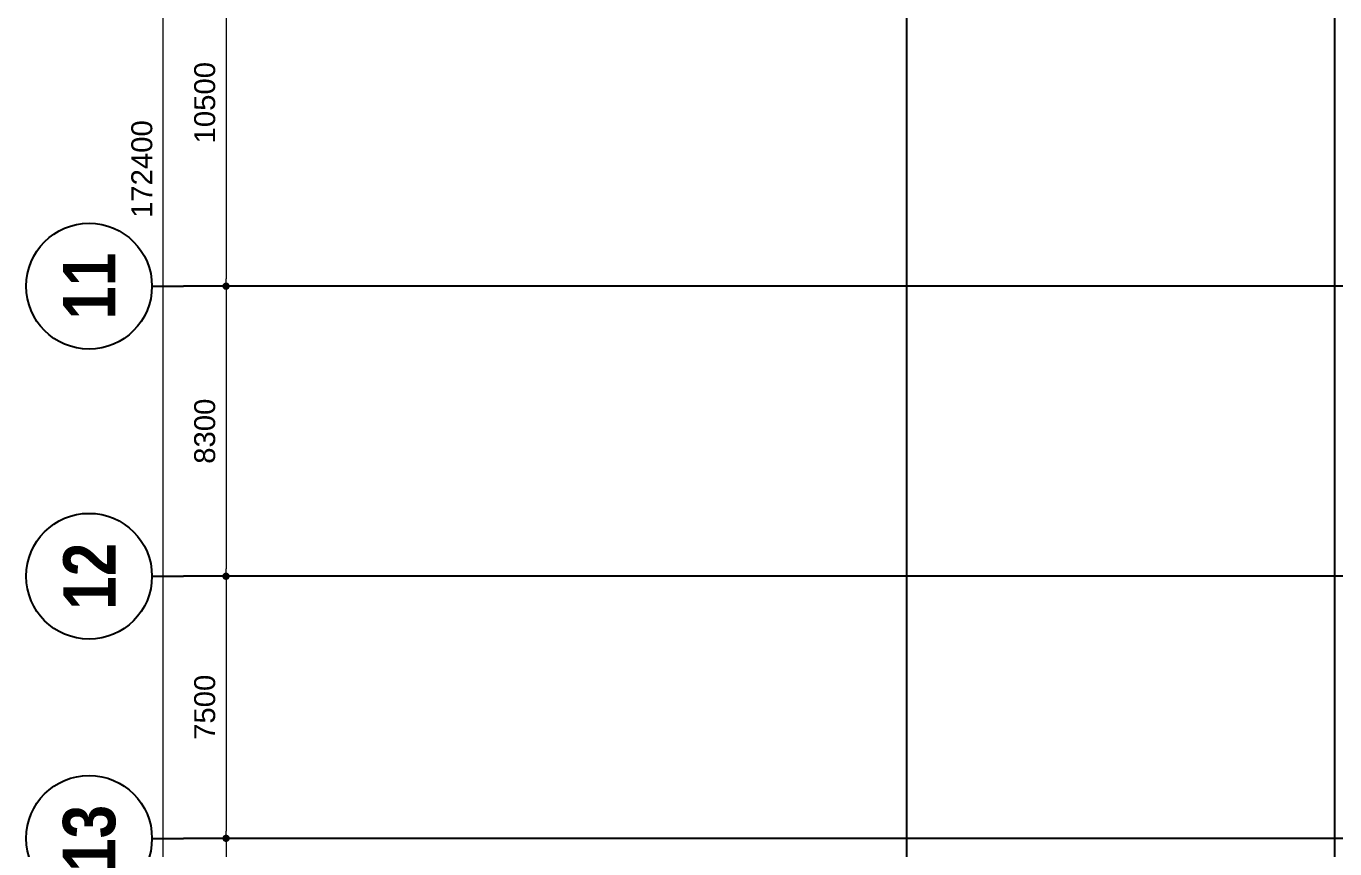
# Model space of a CAD drawing. Header units: millimetres. Extents: x 2356525 to 2927188, y -665534 to -417818.
# Drawn here: x 2677092 to 2714539, y -552231 to -528691 of the extents above; entities that cross this region are included whole.
import ezdxf
from ezdxf.enums import TextEntityAlignment as Align

# ---------------------------------------------------------------- set-up
doc = ezdxf.new("R2010")
doc.units = ezdxf.units.MM
doc.header["$LTSCALE"] = 200
doc.header["$MEASUREMENT"] = 0
doc.linetypes.add('CHG_XX_Luoi truc$0$MB_Luoi truc$0$Center101', pattern=[13, 10, -1, 1, -1])
doc.layers.get('0').update_dxf_attribs({"lineweight": 9})
doc.layers.get('Defpoints').update_dxf_attribs({"color": 10, "lineweight": 0})
for name, color, linetype, lineweight in [('CHG_XX_Cot_Ham 2$0$MB_Luoi truc$0$Dim 300', 1, 'Continuous', 5), ('CHG_XX_Cot_Ham 2$0$NS-Pier-H2', 150, 'Continuous', 13), ('CHG_XX_Damsan_Ham 2$0$CHG_XX_Damsan_Ham 2$0$DBAO', 3, 'Continuous', 13), ('CHG_XX_Damsan_Ham 2$0$HATCH', 57, 'Continuous', 9), ('DBAO', 90, 'Continuous', 13)]:
    doc.layers.add(name, color=color, linetype=linetype, lineweight=lineweight)
doc.layers.add('CHG_XX_Luoi truc$0$Grid', color=34, linetype='Continuous')
doc.layers.add('CHG_XX_Luoi truc$0$Grid Line', color=251, linetype='CHG_XX_Luoi truc$0$MB_Luoi truc$0$Center101')
doc.styles.add('CHG_XX_Cot_Ham 2$0$MB_Luoi truc$0$Arial_C', font='arial.ttf')
doc.styles.add('CHG_XX_Luoi truc$0$MB_Luoi truc$0$Grid A-F$0$VNI-HelveCB', font='')
doc.styles.get('CHG_XX_Luoi truc$0$MB_Luoi truc$0$Grid A-F$0$VNI-HelveCB').set_extended_font_data('VNI-Helve-Condense', bold=True)
doc.dimstyles.new('CHG_XX_Cot_Ham 2$0$MB_Luoi truc$0$Dim 300 (A1-A2)', dxfattribs={"dimscale": 300, "dimtxt": 2, "dimasz": 0.7, "dimexe": 0, "dimexo": 1, "dimgap": 1, "dimtad": 1, "dimdec": 0, "dimzin": 12, "dimdsep": 46, "dimtxsty": 'CHG_XX_Cot_Ham 2$0$MB_Luoi truc$0$Arial_C', "dimblk": 'CHG_XX_Cot_Ham 2$0$MB_Luoi truc$0$_Dot', "dimcen": 1, "dimclrd": 256, "dimclre": 256, "dimclrt": 3, "dimadec": 0, "dimazin": 0, "dimtfac": 1, "dimtdec": 0, "dimtix": 1, "dimtmove": 2, "dimatfit": 3, "dimldrblk": 'CHG_XX_Cot_Ham 2$0$MB_Luoi truc$0$HTT Arrow 30', "dimfxl": 1, "dimtolj": 1, "dimtzin": 0, "dimarcsym": 0})

# ---------------------------------------------------------------- blocks, each defined once
blk = doc.blocks.new('CHG_XX_Cot_Ham 2$0$MB_Luoi truc$0$_Dot')
at = {"color": 0, "linetype": 'ByBlock', "lineweight": -2}
blk.add_line((-0.5, 0), (-1, 0), dxfattribs=at)
at = {"color": 0, "linetype": 'ByBlock', "const_width": 0.5}
blk.add_lwpolyline([(-0.25, 0, 1), (0.25, 0, 1)], format="xyb", close=True, dxfattribs=at)
blk = doc.blocks.new('*D817')
at = {"layer": 'CHG_XX_Cot_Ham 2$0$MB_Luoi truc$0$Dim 300', "lineweight": -2, "transparency": 16777216}
for p, q in [((-17945, 84350), (-19478, 84350)), ((-19478, 84140), (-19478, 74060)), ((-17945, 73850), (-19478, 73850))]:
    blk.add_line(p, q, dxfattribs=at)
at = {"layer": 'Defpoints', "color": 0, "transparency": 16777216}
for p in [(-17645, 84350), (-19478, 73850), (-17645, 73850)]:
    blk.add_point(p, dxfattribs=at)
at = {"layer": 'CHG_XX_Cot_Ham 2$0$MB_Luoi truc$0$Dim 300', "lineweight": -2, "transparency": 16777216, "xscale": 210, "yscale": 210, "zscale": 210}
for p, rotation in [((-19478, 84350), 90), ((-19478, 73850), 270)]:
    blk.add_blockref('CHG_XX_Cot_Ham 2$0$MB_Luoi truc$0$_Dot', p, dxfattribs=dict(at, rotation=rotation))
at = {"layer": 'CHG_XX_Cot_Ham 2$0$MB_Luoi truc$0$Dim 300', "color": 3, "transparency": 16777216, "insert": (-20085, 79100), "char_height": 600, "attachment_point": 5, "rotation": 90, "style": 'CHG_XX_Cot_Ham 2$0$MB_Luoi truc$0$Arial_C'}
blk.add_mtext('\\A1;10500', dxfattribs=at)
blk = doc.blocks.new('CHG_XX_Cot_Ham 2$0$MB_Luoi truc$0$HTT Arrow 30')
blk.add_hatch(color=256).paths.add_polyline_path([(-2.5, 0.375), (-2.5, -0.375), (0, 0)])
at = {"color": 0, "linetype": 'ByBlock', "lineweight": -2}
for p, q in [((0, 0), (-2.5, 0.375)), ((-2.5, -0.375), (-2.5, 0.375)), ((0, 0), (-2.5, -0.375))]:
    blk.add_line(p, q, dxfattribs=at)
blk = doc.blocks.new('*D818')
at = {"layer": 'CHG_XX_Cot_Ham 2$0$MB_Luoi truc$0$Dim 300', "lineweight": -2, "transparency": 16777216}
for p, q in [((-17945, 73850), (-19478, 73850)), ((-19478, 73640), (-19478, 65760)), ((-17945, 65550), (-19478, 65550))]:
    blk.add_line(p, q, dxfattribs=at)
at = {"layer": 'Defpoints', "color": 0, "transparency": 16777216}
for p in [(-17645, 73850), (-19478, 65550), (-17645, 65550)]:
    blk.add_point(p, dxfattribs=at)
at = {"layer": 'CHG_XX_Cot_Ham 2$0$MB_Luoi truc$0$Dim 300', "lineweight": -2, "transparency": 16777216, "xscale": 210, "yscale": 210, "zscale": 210}
for p, rotation in [((-19478, 73850), 90), ((-19478, 65550), 270)]:
    blk.add_blockref('CHG_XX_Cot_Ham 2$0$MB_Luoi truc$0$_Dot', p, dxfattribs=dict(at, rotation=rotation))
at = {"layer": 'CHG_XX_Cot_Ham 2$0$MB_Luoi truc$0$Dim 300', "color": 3, "transparency": 16777216, "insert": (-20085, 69700), "char_height": 600, "attachment_point": 5, "rotation": 90, "style": 'CHG_XX_Cot_Ham 2$0$MB_Luoi truc$0$Arial_C'}
blk.add_mtext('\\A1;8300', dxfattribs=at)
blk = doc.blocks.new('*D819')
at = {"layer": 'CHG_XX_Cot_Ham 2$0$MB_Luoi truc$0$Dim 300', "lineweight": -2, "transparency": 16777216}
for p, q in [((-17945, 65550), (-19478, 65550)), ((-19478, 65340), (-19478, 58260)), ((-17945, 58050), (-19478, 58050))]:
    blk.add_line(p, q, dxfattribs=at)
at = {"layer": 'Defpoints', "color": 0, "transparency": 16777216}
for p in [(-17645, 65550), (-19478, 58050), (-17645, 58050)]:
    blk.add_point(p, dxfattribs=at)
at = {"layer": 'CHG_XX_Cot_Ham 2$0$MB_Luoi truc$0$Dim 300', "lineweight": -2, "transparency": 16777216, "xscale": 210, "yscale": 210, "zscale": 210}
for p, rotation in [((-19478, 65550), 90), ((-19478, 58050), 270)]:
    blk.add_blockref('CHG_XX_Cot_Ham 2$0$MB_Luoi truc$0$_Dot', p, dxfattribs=dict(at, rotation=rotation))
at = {"layer": 'CHG_XX_Cot_Ham 2$0$MB_Luoi truc$0$Dim 300', "color": 3, "transparency": 16777216, "insert": (-20085, 61800), "char_height": 600, "attachment_point": 5, "rotation": 90, "style": 'CHG_XX_Cot_Ham 2$0$MB_Luoi truc$0$Arial_C'}
blk.add_mtext('\\A1;7500', dxfattribs=at)
blk = doc.blocks.new('*D820')
at = {"layer": 'CHG_XX_Cot_Ham 2$0$MB_Luoi truc$0$Dim 300', "lineweight": -2, "transparency": 16777216}
for p, q in [((-17945, 58050), (-19478, 58050)), ((-19478, 57840), (-19478, 49060)), ((-17945, 48850), (-19478, 48850))]:
    blk.add_line(p, q, dxfattribs=at)
at = {"layer": 'Defpoints', "color": 0, "transparency": 16777216}
for p in [(-17645, 58050), (-19478, 48850), (-17645, 48850)]:
    blk.add_point(p, dxfattribs=at)
at = {"layer": 'CHG_XX_Cot_Ham 2$0$MB_Luoi truc$0$Dim 300', "lineweight": -2, "transparency": 16777216, "xscale": 210, "yscale": 210, "zscale": 210}
for p, rotation in [((-19478, 58050), 90), ((-19478, 48850), 270)]:
    blk.add_blockref('CHG_XX_Cot_Ham 2$0$MB_Luoi truc$0$_Dot', p, dxfattribs=dict(at, rotation=rotation))
at = {"layer": 'CHG_XX_Cot_Ham 2$0$MB_Luoi truc$0$Dim 300', "color": 3, "transparency": 16777216, "insert": (-20085, 53450), "char_height": 600, "attachment_point": 5, "rotation": 90, "style": 'CHG_XX_Cot_Ham 2$0$MB_Luoi truc$0$Arial_C'}
blk.add_mtext('\\A1;9200', dxfattribs=at)
blk = doc.blocks.new('*D826')
at = {"layer": 'CHG_XX_Cot_Ham 2$0$MB_Luoi truc$0$Dim 300', "lineweight": -2, "transparency": 16777216}
for p, q in [((-17945, 163400), (-21278, 163400)), ((-21278, -8790), (-21278, 163190)), ((-17945, -9000), (-21278, -9000))]:
    blk.add_line(p, q, dxfattribs=at)
at = {"layer": 'Defpoints', "color": 0, "transparency": 16777216}
for p in [(-21278, 163400), (-17645, 163400), (-17645, -9000)]:
    blk.add_point(p, dxfattribs=at)
at = {"layer": 'CHG_XX_Cot_Ham 2$0$MB_Luoi truc$0$Dim 300', "lineweight": -2, "transparency": 16777216, "xscale": 210, "yscale": 210, "zscale": 210}
for p, rotation in [((-21278, 163400), 90), ((-21278, -9000), 270)]:
    blk.add_blockref('CHG_XX_Cot_Ham 2$0$MB_Luoi truc$0$_Dot', p, dxfattribs=dict(at, rotation=rotation))
at = {"layer": 'CHG_XX_Cot_Ham 2$0$MB_Luoi truc$0$Dim 300', "color": 3, "transparency": 16777216, "insert": (-21885, 77200), "char_height": 600, "attachment_point": 5, "rotation": 90, "style": 'CHG_XX_Cot_Ham 2$0$MB_Luoi truc$0$Arial_C'}
blk.add_mtext('\\A1;172400', dxfattribs=at)
blk = doc.blocks.new('*U835')
at = {"layer": 'CHG_XX_Luoi truc$0$Grid Line'}
blk.add_line((0, 0), (0, 608), dxfattribs=at)
at = {"layer": 'CHG_XX_Luoi truc$0$Grid', "lineweight": -2, "style": 'CHG_XX_Luoi truc$0$MB_Luoi truc$0$Grid A-F$0$VNI-HelveCB'}
for tag, p in [('GRIDSUB', (0, 617)), ('GRID', (0, -9))]:
    blk.add_attdef(tag, text='', height=5, dxfattribs=at).set_placement(p, align=Align.MIDDLE)
blk = doc.blocks.new('*U836')
at = {"layer": 'CHG_XX_Luoi truc$0$Grid Line'}
blk.add_line((0, 0), (0, 608), dxfattribs=at)
at = {"layer": 'CHG_XX_Luoi truc$0$Grid', "lineweight": -2, "style": 'CHG_XX_Luoi truc$0$MB_Luoi truc$0$Grid A-F$0$VNI-HelveCB'}
for tag, p in [('GRIDSUB', (0, 617)), ('GRID', (0, -9))]:
    blk.add_attdef(tag, text='', height=5, dxfattribs=at).set_placement(p, align=Align.MIDDLE)
blk = doc.blocks.new('*U837')
at = {"layer": 'CHG_XX_Luoi truc$0$Grid', "lineweight": -2}
blk.add_line((0, 441), (0, 438), dxfattribs=at)
blk.add_circle((0, 447), 6, dxfattribs=at)
at = {"layer": 'CHG_XX_Luoi truc$0$Grid Line'}
blk.add_line((0, 0), (0, 438), dxfattribs=at)
at = {"layer": 'CHG_XX_Luoi truc$0$Grid', "lineweight": -2, "style": 'CHG_XX_Luoi truc$0$MB_Luoi truc$0$Grid A-F$0$VNI-HelveCB'}
for tag, p in [('GRIDSUB', (0, 447)), ('GRID', (0, -9))]:
    blk.add_attdef(tag, text='', height=5, dxfattribs=at).set_placement(p, align=Align.MIDDLE)
blk = doc.blocks.new('CHG_XX_Luoi truc')
at = {"layer": 'CHG_XX_Luoi truc$0$Grid', "xscale": 300, "yscale": 300, "zscale": 300}
for name, p in [('*U836', (0, -12747)), ('*U835', (12250, -12747))]:
    blk.add_blockref(name, p, dxfattribs=at)
at = {"layer": 'CHG_XX_Luoi truc$0$Grid'}
ref = blk.add_blockref('*U837', (110703, 73850), dxfattribs=dict(at, xscale=300.0000000000013, yscale=300.0000000000013, zscale=300.0000000000013, rotation=90))
ref.add_attrib('GRIDSUB', '11', dxfattribs={"lineweight": -2, "height": 1500, "rotation": 90, "style": 'CHG_XX_Luoi truc$0$MB_Luoi truc$0$Grid A-F$0$VNI-HelveCB'}).set_placement((-23397, 73850), align=Align.MIDDLE)
ref = blk.add_blockref('*U837', (110703, 65550), dxfattribs=dict(at, xscale=300.0000000000013, yscale=300.0000000000013, zscale=300.0000000000013, rotation=90))
ref.add_attrib('GRIDSUB', '12', dxfattribs={"lineweight": -2, "height": 1500, "rotation": 90, "style": 'CHG_XX_Luoi truc$0$MB_Luoi truc$0$Grid A-F$0$VNI-HelveCB'}).set_placement((-23397, 65550), align=Align.MIDDLE)
ref = blk.add_blockref('*U837', (110703, 58050), dxfattribs=dict(at, xscale=300.0000000000013, yscale=300.0000000000013, zscale=300.0000000000013, rotation=90))
ref.add_attrib('GRIDSUB', '13', dxfattribs={"lineweight": -2, "height": 1500, "rotation": 90, "style": 'CHG_XX_Luoi truc$0$MB_Luoi truc$0$Grid A-F$0$VNI-HelveCB'}).set_placement((-23397, 58050), align=Align.MIDDLE)
blk = doc.blocks.new('CHG_XX_Cot_Ham 2')
at = {"layer": 'CHG_XX_Cot_Ham 2$0$NS-Pier-H2'}
blk.add_blockref('CHG_XX_Luoi truc', (0, 0), dxfattribs=at)
at = {"layer": 'CHG_XX_Cot_Ham 2$0$MB_Luoi truc$0$Dim 300'}
for base, p1, p2, picture, middle in [((-21278.2, 163400), (-17645.1, -9000), (-17645.1, 163400), '*D826', (-21884.5, 77200)), ((-19478.2, 73850), (-17645.1, 84350), (-17645.1, 73850), '*D817', (-20084.5, 79100)), ((-19478.2, 65550), (-17645.1, 73850), (-17645.1, 65550), '*D818', (-20084.7, 69700)), ((-19478.2, 58050), (-17645.1, 65550), (-17645.1, 58050), '*D819', (-20084.5, 61800)), ((-19478.2, 48850), (-17645.1, 58050), (-17645.1, 48850), '*D820', (-20084.5, 53450))]:
    dim = blk.add_linear_dim(base=base, p1=p1, p2=p2, angle=90, dimstyle='CHG_XX_Cot_Ham 2$0$MB_Luoi truc$0$Dim 300 (A1-A2)', dxfattribs=at)
    dim.commit()
    dim.dimension.update_dxf_attribs({"geometry": picture, "text_midpoint": middle})
blk = doc.blocks.new('CHG_XX_Damsan_Ham 2', base_point=(3089256, -609981))
at = {"layer": 'CHG_XX_Damsan_Ham 2$0$CHG_XX_Damsan_Ham 2$0$DBAO'}
blk.add_blockref('CHG_XX_Cot_Ham 2', (0, 0), dxfattribs=at)
at = {"layer": 'CHG_XX_Damsan_Ham 2$0$HATCH'}
blk.add_blockref('CHG_XX_Cot_Ham 2', (0, 0), dxfattribs=at)

msp = doc.modelspace()

# ---------------------------------------------------------------- block references
msp.add_blockref('CHG_XX_Damsan_Ham 2', (5791545.2, -1219962))
at = {"layer": 'DBAO'}
msp.add_blockref('CHG_XX_Cot_Ham 2', (2702289.2, -609981), dxfattribs=at)

doc.saveas('drawing.dxf')
